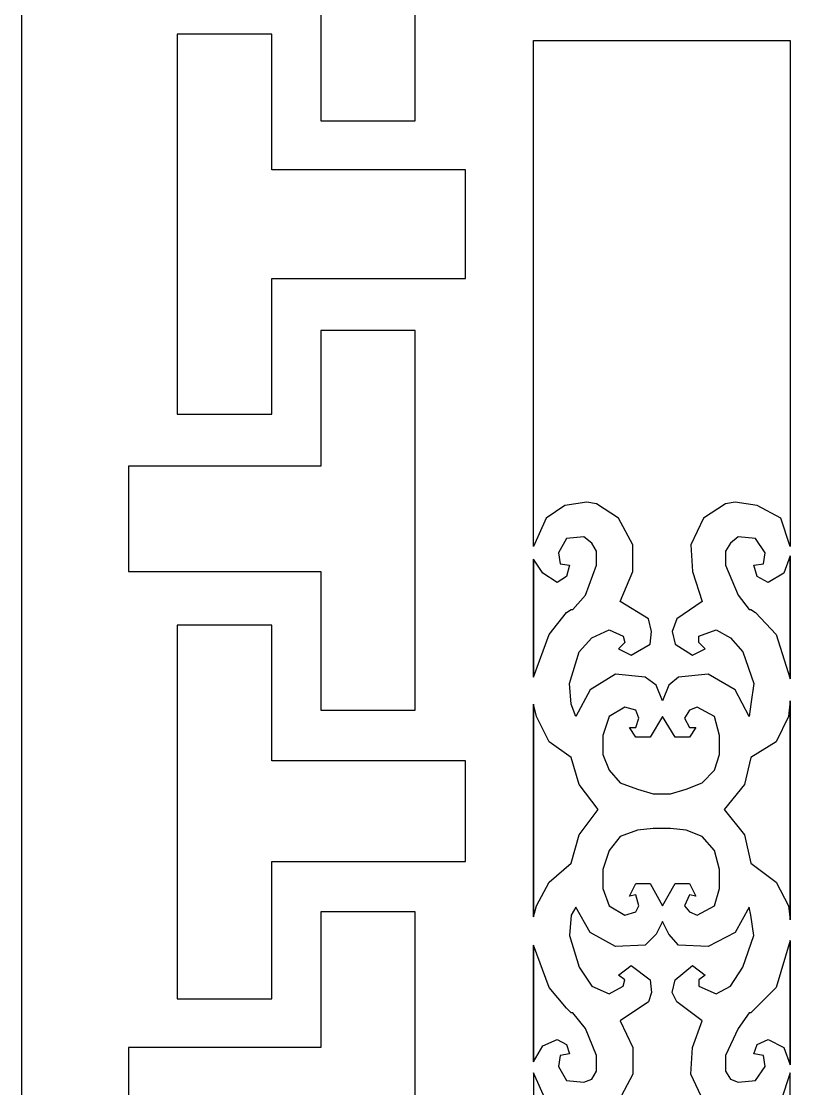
# Model space of a CAD drawing. Header units: centimetres. Extents: x -9.15 to -1.5, y -9 to -1.35.
# Drawn here: x -9.147 to -7.498, y -5.76 to -3.516 of the extents above; entities that cross this region are included whole.
import ezdxf

# ---------------------------------------------------------------- set-up
doc = ezdxf.new("R2010")
doc.units = ezdxf.units.CM
doc.header["$MEASUREMENT"] = 0
doc.layers.add('layer 1', color=7, linetype='Continuous')

msp = doc.modelspace()

# ---------------------------------------------------------------- linework, layer by layer
at = {"layer": 'layer 1', "color": 250}
for points, knots in [([(-1.49953, -1.34592), (-1.49953, -1.34592), (-1.49953, -9.00021), (-1.49953, -9.00021), (-1.49953, -9.00021), (-1.49953, -9.00021), (-9.1472, -9.00021), (-9.1472, -9.00021), (-9.1472, -9.00021), (-9.1472, -9.00021), (-9.1472, -1.34592), (-9.1472, -1.34592), (-9.1472, -1.34592), (-9.1472, -1.34592), (-1.49953, -1.34592), (-1.49953, -1.34592)], [0, 0, 0, 0, 0.2, 0.2, 0.2, 0.2, 0.4, 0.4, 0.4, 0.4, 0.6, 0.6, 0.6, 0.6, 1, 1, 1, 1]), ([(-8.92188, -3.21144), (-8.92188, -3.21144), (-8.51761, -3.21144), (-8.51761, -3.21144), (-8.51761, -3.21144), (-8.51761, -3.21144), (-8.51761, -2.92316), (-8.51761, -2.92316), (-8.51761, -2.92316), (-8.51761, -2.92316), (-8.31879, -2.92316), (-8.31879, -2.92316), (-8.31879, -2.92316), (-8.31879, -2.92316), (-8.31879, -3.72504), (-8.31879, -3.72504), (-8.31879, -3.72504), (-8.31879, -3.72504), (-8.51761, -3.72504), (-8.51761, -3.72504), (-8.51761, -3.72504), (-8.51761, -3.72504), (-8.51761, -3.43676), (-8.51761, -3.43676), (-8.51761, -3.43676), (-8.51761, -3.43676), (-8.92188, -3.43676), (-8.92188, -3.43676), (-8.92188, -3.43676), (-8.92188, -3.43676), (-8.92188, -3.21144), (-8.92188, -3.21144)], [0, 0, 0, 0, 0.1111111, 0.1111111, 0.1111111, 0.1111111, 0.2222222, 0.2222222, 0.2222222, 0.2222222, 0.3333333, 0.3333333, 0.3333333, 0.3333333, 0.4444444, 0.4444444, 0.4444444, 0.4444444, 0.5555556, 0.5555556, 0.5555556, 0.5555556, 0.6666667, 0.6666667, 0.6666667, 0.6666667, 0.7777778, 0.7777778, 0.7777778, 0.7777778, 1, 1, 1, 1]), ([(-8.2128, -4.05637), (-8.2128, -4.05637), (-8.62035, -4.05637), (-8.62035, -4.05637), (-8.62035, -4.05637), (-8.62035, -4.05637), (-8.62035, -4.34137), (-8.62035, -4.34137), (-8.62035, -4.34137), (-8.62035, -4.34137), (-8.81917, -4.34137), (-8.81917, -4.34137), (-8.81917, -4.34137), (-8.81917, -4.34137), (-8.81917, -3.54281), (-8.81917, -3.54281), (-8.81917, -3.54281), (-8.81917, -3.54281), (-8.62035, -3.54281), (-8.62035, -3.54281), (-8.62035, -3.54281), (-8.62035, -3.54281), (-8.62035, -3.82777), (-8.62035, -3.82777), (-8.62035, -3.82777), (-8.62035, -3.82777), (-8.2128, -3.82777), (-8.2128, -3.82777), (-8.2128, -3.82777), (-8.2128, -3.82777), (-8.2128, -4.05637), (-8.2128, -4.05637)], [0, 0, 0, 0, 0.1111111, 0.1111111, 0.1111111, 0.1111111, 0.2222222, 0.2222222, 0.2222222, 0.2222222, 0.3333333, 0.3333333, 0.3333333, 0.3333333, 0.4444444, 0.4444444, 0.4444444, 0.4444444, 0.5555556, 0.5555556, 0.5555556, 0.5555556, 0.6666667, 0.6666667, 0.6666667, 0.6666667, 0.7777778, 0.7777778, 0.7777778, 0.7777778, 1, 1, 1, 1]), ([(-7.53016, -4.61974), (-7.53016, -4.61974), (-7.53016, -3.55606), (-7.53016, -3.55606), (-7.53016, -3.55606), (-7.53016, -3.55606), (-8.07028, -3.55606), (-8.07028, -3.55606), (-8.07028, -3.55606), (-8.07028, -3.55606), (-8.07028, -4.61974), (-8.07028, -4.61974), (-8.07028, -4.61974), (-8.07028, -4.61974), (-8.04379, -4.56005), (-8.04379, -4.56005), (-8.04379, -4.56005), (-8.04379, -4.56005), (-8.00402, -4.53357), (-8.00402, -4.53357), (-8.00402, -4.53357), (-8.00402, -4.53357), (-7.95764, -4.52692), (-7.95764, -4.52692), (-7.95764, -4.52692), (-7.95764, -4.52692), (-7.93778, -4.53022), (-7.93778, -4.53022), (-7.93778, -4.53022), (-7.93778, -4.53022), (-7.89134, -4.56005), (-7.89134, -4.56005), (-7.89134, -4.56005), (-7.89134, -4.56005), (-7.86154, -4.61639), (-7.86154, -4.61639), (-7.86154, -4.61639), (-7.86154, -4.61639), (-7.86154, -4.67273), (-7.86154, -4.67273), (-7.86154, -4.67273), (-7.86154, -4.67273), (-7.88805, -4.73569), (-7.88805, -4.73569), (-7.88805, -4.73569), (-7.88805, -4.73569), (-7.82841, -4.77212), (-7.82841, -4.77212), (-7.82841, -4.77212), (-7.82841, -4.77212), (-7.82178, -4.79865), (-7.82178, -4.79865), (-7.82178, -4.79865), (-7.82178, -4.79865), (-7.82509, -4.82514), (-7.82509, -4.82514), (-7.82509, -4.82514), (-7.82509, -4.82514), (-7.86483, -4.84833), (-7.86483, -4.84833), (-7.86483, -4.84833), (-7.86483, -4.84833), (-7.89134, -4.83508), (-7.89134, -4.83508), (-7.89134, -4.83508), (-7.89134, -4.83508), (-7.8781, -4.82185), (-7.8781, -4.82185), (-7.8781, -4.82185), (-7.8781, -4.82185), (-7.88142, -4.80859), (-7.88142, -4.80859), (-7.88142, -4.80859), (-7.88142, -4.80859), (-7.91124, -4.79533), (-7.91124, -4.79533), (-7.91124, -4.79533), (-7.91124, -4.79533), (-7.94771, -4.81189), (-7.94771, -4.81189), (-7.94771, -4.81189), (-7.94771, -4.81189), (-7.9742, -4.8417), (-7.9742, -4.8417), (-7.9742, -4.8417), (-7.9742, -4.8417), (-7.99409, -4.90796), (-7.99409, -4.90796), (-7.99409, -4.90796), (-7.99409, -4.90796), (-7.99076, -4.95108), (-7.99076, -4.95108), (-7.99076, -4.95108), (-7.99076, -4.95108), (-7.98084, -4.97755), (-7.98084, -4.97755), (-7.98084, -4.97755), (-7.98084, -4.97755), (-7.951, -4.92123), (-7.951, -4.92123), (-7.951, -4.92123), (-7.951, -4.92123), (-7.89797, -4.88811), (-7.89797, -4.88811), (-7.89797, -4.88811), (-7.89797, -4.88811), (-7.83504, -4.89473), (-7.83504, -4.89473), (-7.83504, -4.89473), (-7.83504, -4.89473), (-7.81182, -4.9113), (-7.81182, -4.9113), (-7.81182, -4.9113), (-7.81182, -4.9113), (-7.79857, -4.94443), (-7.79857, -4.94443), (-7.79857, -4.94443), (-7.79857, -4.94443), (-7.78534, -4.9113), (-7.78534, -4.9113), (-7.78534, -4.9113), (-7.78534, -4.9113), (-7.76546, -4.89473), (-7.76546, -4.89473), (-7.76546, -4.89473), (-7.76546, -4.89473), (-7.70249, -4.88811), (-7.70249, -4.88811), (-7.70249, -4.88811), (-7.70249, -4.88811), (-7.64617, -4.92123), (-7.64617, -4.92123), (-7.64617, -4.92123), (-7.64617, -4.92123), (-7.61632, -4.97755), (-7.61632, -4.97755), (-7.61632, -4.97755), (-7.61632, -4.97755), (-7.61303, -4.95108), (-7.61303, -4.95108), (-7.61303, -4.95108), (-7.61303, -4.95108), (-7.60639, -4.90796), (-7.60639, -4.90796), (-7.60639, -4.90796), (-7.60639, -4.90796), (-7.62959, -4.8417), (-7.62959, -4.8417), (-7.62959, -4.8417), (-7.62959, -4.8417), (-7.65611, -4.81189), (-7.65611, -4.81189), (-7.65611, -4.81189), (-7.65611, -4.81189), (-7.68594, -4.79533), (-7.68594, -4.79533), (-7.68594, -4.79533), (-7.68594, -4.79533), (-7.72235, -4.80859), (-7.72235, -4.80859), (-7.72235, -4.80859), (-7.72235, -4.80859), (-7.72235, -4.82185), (-7.72235, -4.82185), (-7.72235, -4.82185), (-7.72235, -4.82185), (-7.70911, -4.83508), (-7.70911, -4.83508), (-7.70911, -4.83508), (-7.70911, -4.83508), (-7.73565, -4.84833), (-7.73565, -4.84833), (-7.73565, -4.84833), (-7.73565, -4.84833), (-7.7721, -4.82514), (-7.7721, -4.82514), (-7.7721, -4.82514), (-7.7721, -4.82514), (-7.77869, -4.79865), (-7.77869, -4.79865), (-7.77869, -4.79865), (-7.77869, -4.79865), (-7.76877, -4.77212), (-7.76877, -4.77212), (-7.76877, -4.77212), (-7.76877, -4.77212), (-7.71573, -4.73569), (-7.71573, -4.73569), (-7.71573, -4.73569), (-7.71573, -4.73569), (-7.73565, -4.67273), (-7.73565, -4.67273), (-7.73565, -4.67273), (-7.73565, -4.67273), (-7.73894, -4.61639), (-7.73894, -4.61639), (-7.73894, -4.61639), (-7.73894, -4.61639), (-7.71244, -4.56005), (-7.71244, -4.56005), (-7.71244, -4.56005), (-7.71244, -4.56005), (-7.66603, -4.53022), (-7.66603, -4.53022), (-7.66603, -4.53022), (-7.66603, -4.53022), (-7.64617, -4.52692), (-7.64617, -4.52692), (-7.64617, -4.52692), (-7.64617, -4.52692), (-7.59977, -4.53357), (-7.59977, -4.53357), (-7.59977, -4.53357), (-7.59977, -4.53357), (-7.55007, -4.56005), (-7.55007, -4.56005), (-7.55007, -4.56005), (-7.55007, -4.56005), (-7.53016, -4.61974), (-7.53016, -4.61974)], [0, 0, 0, 0, 0.0178571, 0.0178571, 0.0178571, 0.0178571, 0.0357143, 0.0357143, 0.0357143, 0.0357143, 0.0535714, 0.0535714, 0.0535714, 0.0535714, 0.0714286, 0.0714286, 0.0714286, 0.0714286, 0.0892857, 0.0892857, 0.0892857, 0.0892857, 0.1071429, 0.1071429, 0.1071429, 0.1071429, 0.125, 0.125, 0.125, 0.125, 0.1428571, 0.1428571, 0.1428571, 0.1428571, 0.1607143, 0.1607143, 0.1607143, 0.1607143, 0.1785714, 0.1785714, 0.1785714, 0.1785714, 0.1964286, 0.1964286, 0.1964286, 0.1964286, 0.2142857, 0.2142857, 0.2142857, 0.2142857, 0.2321429, 0.2321429, 0.2321429, 0.2321429, 0.25, 0.25, 0.25, 0.25, 0.2678571, 0.2678571, 0.2678571, 0.2678571, 0.2857143, 0.2857143, 0.2857143, 0.2857143, 0.3035714, 0.3035714, 0.3035714, 0.3035714, 0.3214286, 0.3214286, 0.3214286, 0.3214286, 0.3392857, 0.3392857, 0.3392857, 0.3392857, 0.3571429, 0.3571429, 0.3571429, 0.3571429, 0.375, 0.375, 0.375, 0.375, 0.3928571, 0.3928571, 0.3928571, 0.3928571, 0.4107143, 0.4107143, 0.4107143, 0.4107143, 0.4285714, 0.4285714, 0.4285714, 0.4285714, 0.4464286, 0.4464286, 0.4464286, 0.4464286, 0.4642857, 0.4642857, 0.4642857, 0.4642857, 0.4821429, 0.4821429, 0.4821429, 0.4821429, 0.5, 0.5, 0.5, 0.5, 0.5178571, 0.5178571, 0.5178571, 0.5178571, 0.5357143, 0.5357143, 0.5357143, 0.5357143, 0.5535714, 0.5535714, 0.5535714, 0.5535714, 0.5714286, 0.5714286, 0.5714286, 0.5714286, 0.5892857, 0.5892857, 0.5892857, 0.5892857, 0.6071429, 0.6071429, 0.6071429, 0.6071429, 0.625, 0.625, 0.625, 0.625, 0.6428571, 0.6428571, 0.6428571, 0.6428571, 0.6607143, 0.6607143, 0.6607143, 0.6607143, 0.6785714, 0.6785714, 0.6785714, 0.6785714, 0.6964286, 0.6964286, 0.6964286, 0.6964286, 0.7142857, 0.7142857, 0.7142857, 0.7142857, 0.7321429, 0.7321429, 0.7321429, 0.7321429, 0.75, 0.75, 0.75, 0.75, 0.7678571, 0.7678571, 0.7678571, 0.7678571, 0.7857143, 0.7857143, 0.7857143, 0.7857143, 0.8035714, 0.8035714, 0.8035714, 0.8035714, 0.8214286, 0.8214286, 0.8214286, 0.8214286, 0.8392857, 0.8392857, 0.8392857, 0.8392857, 0.8571429, 0.8571429, 0.8571429, 0.8571429, 0.875, 0.875, 0.875, 0.875, 0.8928571, 0.8928571, 0.8928571, 0.8928571, 0.9107143, 0.9107143, 0.9107143, 0.9107143, 0.9285714, 0.9285714, 0.9285714, 0.9285714, 0.9464286, 0.9464286, 0.9464286, 0.9464286, 0.9642857, 0.9642857, 0.9642857, 0.9642857, 1, 1, 1, 1]), ([(-8.92188, -4.4507), (-8.92188, -4.4507), (-8.51761, -4.4507), (-8.51761, -4.4507), (-8.51761, -4.4507), (-8.51761, -4.4507), (-8.51761, -4.16577), (-8.51761, -4.16577), (-8.51761, -4.16577), (-8.51761, -4.16577), (-8.31879, -4.16577), (-8.31879, -4.16577), (-8.31879, -4.16577), (-8.31879, -4.16577), (-8.31879, -4.96432), (-8.31879, -4.96432), (-8.31879, -4.96432), (-8.31879, -4.96432), (-8.51761, -4.96432), (-8.51761, -4.96432), (-8.51761, -4.96432), (-8.51761, -4.96432), (-8.51761, -4.67273), (-8.51761, -4.67273), (-8.51761, -4.67273), (-8.51761, -4.67273), (-8.92188, -4.67273), (-8.92188, -4.67273), (-8.92188, -4.67273), (-8.92188, -4.67273), (-8.92188, -4.4507), (-8.92188, -4.4507)], [0, 0, 0, 0, 0.1111111, 0.1111111, 0.1111111, 0.1111111, 0.2222222, 0.2222222, 0.2222222, 0.2222222, 0.3333333, 0.3333333, 0.3333333, 0.3333333, 0.4444444, 0.4444444, 0.4444444, 0.4444444, 0.5555556, 0.5555556, 0.5555556, 0.5555556, 0.6666667, 0.6666667, 0.6666667, 0.6666667, 0.7777778, 0.7777778, 0.7777778, 0.7777778, 1, 1, 1, 1]), ([(-8.07028, -4.64621), (-8.07028, -4.64621), (-8.05043, -4.67603), (-8.05043, -4.67603), (-8.05043, -4.67603), (-8.05043, -4.67603), (-8.02059, -4.6959), (-8.02059, -4.6959), (-8.02059, -4.6959), (-8.02059, -4.6959), (-8.00073, -4.68266), (-8.00073, -4.68266), (-8.00073, -4.68266), (-8.00073, -4.68266), (-7.99409, -4.65946), (-7.99409, -4.65946), (-7.99409, -4.65946), (-7.99409, -4.65946), (-8.01396, -4.65616), (-8.01396, -4.65616), (-8.01396, -4.65616), (-8.01396, -4.65616), (-8.0173, -4.63298), (-8.0173, -4.63298), (-8.0173, -4.63298), (-8.0173, -4.63298), (-8.00073, -4.60315), (-8.00073, -4.60315), (-8.00073, -4.60315), (-8.00073, -4.60315), (-7.96428, -4.59982), (-7.96428, -4.59982), (-7.96428, -4.59982), (-7.96428, -4.59982), (-7.94771, -4.6131), (-7.94771, -4.6131), (-7.94771, -4.6131), (-7.94771, -4.6131), (-7.93778, -4.62963), (-7.93778, -4.62963), (-7.93778, -4.62963), (-7.93778, -4.62963), (-7.93778, -4.65946), (-7.93778, -4.65946), (-7.93778, -4.65946), (-7.93778, -4.65946), (-7.96092, -4.72242), (-7.96092, -4.72242), (-7.96092, -4.72242), (-7.96092, -4.72242), (-7.98744, -4.75225), (-7.98744, -4.75225), (-7.98744, -4.75225), (-7.98744, -4.75225), (-7.99076, -4.75225), (-7.99076, -4.75225), (-7.99076, -4.75225), (-7.99076, -4.75225), (-8.00073, -4.75884), (-8.00073, -4.75884), (-8.00073, -4.75884), (-8.00073, -4.75884), (-8.03718, -4.80525), (-8.03718, -4.80525), (-8.03718, -4.80525), (-8.03718, -4.80525), (-8.07028, -4.89473), (-8.07028, -4.89473), (-8.07028, -4.89473), (-8.07028, -4.89473), (-8.07028, -4.64621), (-8.07028, -4.64621)], [0, 0, 0, 0, 0.0526316, 0.0526316, 0.0526316, 0.0526316, 0.1052632, 0.1052632, 0.1052632, 0.1052632, 0.1578947, 0.1578947, 0.1578947, 0.1578947, 0.2105263, 0.2105263, 0.2105263, 0.2105263, 0.2631579, 0.2631579, 0.2631579, 0.2631579, 0.3157895, 0.3157895, 0.3157895, 0.3157895, 0.3684211, 0.3684211, 0.3684211, 0.3684211, 0.4210526, 0.4210526, 0.4210526, 0.4210526, 0.4736842, 0.4736842, 0.4736842, 0.4736842, 0.5263158, 0.5263158, 0.5263158, 0.5263158, 0.5789474, 0.5789474, 0.5789474, 0.5789474, 0.6315789, 0.6315789, 0.6315789, 0.6315789, 0.6842105, 0.6842105, 0.6842105, 0.6842105, 0.7368421, 0.7368421, 0.7368421, 0.7368421, 0.7894737, 0.7894737, 0.7894737, 0.7894737, 0.8421053, 0.8421053, 0.8421053, 0.8421053, 0.8947368, 0.8947368, 0.8947368, 0.8947368, 1, 1, 1, 1]), ([(-7.53016, -4.89802), (-7.53016, -4.89802), (-7.56002, -4.80525), (-7.56002, -4.80525), (-7.56002, -4.80525), (-7.56002, -4.80525), (-7.60309, -4.75884), (-7.60309, -4.75884), (-7.60309, -4.75884), (-7.60309, -4.75884), (-7.61303, -4.75225), (-7.61303, -4.75225), (-7.61303, -4.75225), (-7.61303, -4.75225), (-7.61632, -4.75225), (-7.61632, -4.75225), (-7.61632, -4.75225), (-7.61632, -4.75225), (-7.63953, -4.72242), (-7.63953, -4.72242), (-7.63953, -4.72242), (-7.63953, -4.72242), (-7.66603, -4.65946), (-7.66603, -4.65946), (-7.66603, -4.65946), (-7.66603, -4.65946), (-7.66603, -4.62963), (-7.66603, -4.62963), (-7.66603, -4.62963), (-7.66603, -4.62963), (-7.65611, -4.6131), (-7.65611, -4.6131), (-7.65611, -4.6131), (-7.65611, -4.6131), (-7.63953, -4.59982), (-7.63953, -4.59982), (-7.63953, -4.59982), (-7.63953, -4.59982), (-7.60309, -4.60315), (-7.60309, -4.60315), (-7.60309, -4.60315), (-7.60309, -4.60315), (-7.5832, -4.63298), (-7.5832, -4.63298), (-7.5832, -4.63298), (-7.5832, -4.63298), (-7.58654, -4.65616), (-7.58654, -4.65616), (-7.58654, -4.65616), (-7.58654, -4.65616), (-7.60639, -4.65946), (-7.60639, -4.65946), (-7.60639, -4.65946), (-7.60639, -4.65946), (-7.59977, -4.68266), (-7.59977, -4.68266), (-7.59977, -4.68266), (-7.59977, -4.68266), (-7.57658, -4.6959), (-7.57658, -4.6959), (-7.57658, -4.6959), (-7.57658, -4.6959), (-7.54343, -4.67603), (-7.54343, -4.67603), (-7.54343, -4.67603), (-7.54343, -4.67603), (-7.53016, -4.63959), (-7.53016, -4.63959), (-7.53016, -4.63959), (-7.53016, -4.63959), (-7.53016, -4.89802), (-7.53016, -4.89802)], [0, 0, 0, 0, 0.0526316, 0.0526316, 0.0526316, 0.0526316, 0.1052632, 0.1052632, 0.1052632, 0.1052632, 0.1578947, 0.1578947, 0.1578947, 0.1578947, 0.2105263, 0.2105263, 0.2105263, 0.2105263, 0.2631579, 0.2631579, 0.2631579, 0.2631579, 0.3157895, 0.3157895, 0.3157895, 0.3157895, 0.3684211, 0.3684211, 0.3684211, 0.3684211, 0.4210526, 0.4210526, 0.4210526, 0.4210526, 0.4736842, 0.4736842, 0.4736842, 0.4736842, 0.5263158, 0.5263158, 0.5263158, 0.5263158, 0.5789474, 0.5789474, 0.5789474, 0.5789474, 0.6315789, 0.6315789, 0.6315789, 0.6315789, 0.6842105, 0.6842105, 0.6842105, 0.6842105, 0.7368421, 0.7368421, 0.7368421, 0.7368421, 0.7894737, 0.7894737, 0.7894737, 0.7894737, 0.8421053, 0.8421053, 0.8421053, 0.8421053, 0.8947368, 0.8947368, 0.8947368, 0.8947368, 1, 1, 1, 1]), ([(-7.53016, -4.63959), (-7.53016, -4.63959), (-7.53016, -4.89802), (-7.53016, -4.89802), (-7.53016, -4.89802), (-7.53016, -4.89802), (-7.53016, -4.63959), (-7.53016, -4.63959)], [0, 0, 0, 0, 0.3333333, 0.3333333, 0.3333333, 0.3333333, 1, 1, 1, 1]), ([(-8.07028, -4.89473), (-8.07028, -4.89473), (-8.07028, -4.64621), (-8.07028, -4.64621), (-8.07028, -4.64621), (-8.07028, -4.64621), (-8.07028, -4.89473), (-8.07028, -4.89473)], [0, 0, 0, 0, 0.3333333, 0.3333333, 0.3333333, 0.3333333, 1, 1, 1, 1]), ([(-8.2128, -5.2824), (-8.2128, -5.2824), (-8.62035, -5.2824), (-8.62035, -5.2824), (-8.62035, -5.2824), (-8.62035, -5.2824), (-8.62035, -5.5707), (-8.62035, -5.5707), (-8.62035, -5.5707), (-8.62035, -5.5707), (-8.81917, -5.5707), (-8.81917, -5.5707), (-8.81917, -5.5707), (-8.81917, -5.5707), (-8.81917, -4.78537), (-8.81917, -4.78537), (-8.81917, -4.78537), (-8.81917, -4.78537), (-8.62035, -4.78537), (-8.62035, -4.78537), (-8.62035, -4.78537), (-8.62035, -4.78537), (-8.62035, -5.07035), (-8.62035, -5.07035), (-8.62035, -5.07035), (-8.62035, -5.07035), (-8.2128, -5.07035), (-8.2128, -5.07035), (-8.2128, -5.07035), (-8.2128, -5.07035), (-8.2128, -5.2824), (-8.2128, -5.2824)], [0, 0, 0, 0, 0.1111111, 0.1111111, 0.1111111, 0.1111111, 0.2222222, 0.2222222, 0.2222222, 0.2222222, 0.3333333, 0.3333333, 0.3333333, 0.3333333, 0.4444444, 0.4444444, 0.4444444, 0.4444444, 0.5555556, 0.5555556, 0.5555556, 0.5555556, 0.6666667, 0.6666667, 0.6666667, 0.6666667, 0.7777778, 0.7777778, 0.7777778, 0.7777778, 1, 1, 1, 1]), ([(-8.07028, -4.95108), (-8.07028, -4.95108), (-8.06366, -4.97755), (-8.06366, -4.97755), (-8.06366, -4.97755), (-8.06366, -4.97755), (-8.03718, -5.03058), (-8.03718, -5.03058), (-8.03718, -5.03058), (-8.03718, -5.03058), (-7.99076, -5.06373), (-7.99076, -5.06373), (-7.99076, -5.06373), (-7.99076, -5.06373), (-7.9742, -5.12006), (-7.9742, -5.12006), (-7.9742, -5.12006), (-7.9742, -5.12006), (-7.93444, -5.17306), (-7.93444, -5.17306), (-7.93444, -5.17306), (-7.93444, -5.17306), (-7.9742, -5.22607), (-7.9742, -5.22607), (-7.9742, -5.22607), (-7.9742, -5.22607), (-7.99076, -5.28573), (-7.99076, -5.28573), (-7.99076, -5.28573), (-7.99076, -5.28573), (-8.03718, -5.32549), (-8.03718, -5.32549), (-8.03718, -5.32549), (-8.03718, -5.32549), (-8.06366, -5.37521), (-8.06366, -5.37521), (-8.06366, -5.37521), (-8.06366, -5.37521), (-8.07028, -5.39837), (-8.07028, -5.39837), (-8.07028, -5.39837), (-8.07028, -5.39837), (-8.07028, -4.95108), (-8.07028, -4.95108)], [0, 0, 0, 0, 0.0833333, 0.0833333, 0.0833333, 0.0833333, 0.1666667, 0.1666667, 0.1666667, 0.1666667, 0.25, 0.25, 0.25, 0.25, 0.3333333, 0.3333333, 0.3333333, 0.3333333, 0.4166667, 0.4166667, 0.4166667, 0.4166667, 0.5, 0.5, 0.5, 0.5, 0.5833333, 0.5833333, 0.5833333, 0.5833333, 0.6666667, 0.6666667, 0.6666667, 0.6666667, 0.75, 0.75, 0.75, 0.75, 0.8333333, 0.8333333, 0.8333333, 0.8333333, 1, 1, 1, 1]), ([(-8.07028, -5.39837), (-8.07028, -5.39837), (-8.07028, -4.95108), (-8.07028, -4.95108), (-8.07028, -4.95108), (-8.07028, -4.95108), (-8.07028, -5.39837), (-8.07028, -5.39837)], [0, 0, 0, 0, 0.3333333, 0.3333333, 0.3333333, 0.3333333, 1, 1, 1, 1]), ([(-7.81182, -5.13992), (-7.81182, -5.13992), (-7.81843, -5.13992), (-7.81843, -5.13992), (-7.81843, -5.13992), (-7.81843, -5.13992), (-7.85162, -5.12999), (-7.85162, -5.12999), (-7.85162, -5.12999), (-7.85162, -5.12999), (-7.88805, -5.11671), (-7.88805, -5.11671), (-7.88805, -5.11671), (-7.88805, -5.11671), (-7.91124, -5.09023), (-7.91124, -5.09023), (-7.91124, -5.09023), (-7.91124, -5.09023), (-7.92451, -5.05708), (-7.92451, -5.05708), (-7.92451, -5.05708), (-7.92451, -5.05708), (-7.92451, -5.0173), (-7.92451, -5.0173), (-7.92451, -5.0173), (-7.92451, -5.0173), (-7.91124, -4.97755), (-7.91124, -4.97755), (-7.91124, -4.97755), (-7.91124, -4.97755), (-7.8781, -4.95766), (-7.8781, -4.95766), (-7.8781, -4.95766), (-7.8781, -4.95766), (-7.8549, -4.96432), (-7.8549, -4.96432), (-7.8549, -4.96432), (-7.8549, -4.96432), (-7.8483, -4.98085), (-7.8483, -4.98085), (-7.8483, -4.98085), (-7.8483, -4.98085), (-7.8549, -5.00075), (-7.8549, -5.00075), (-7.8549, -5.00075), (-7.8549, -5.00075), (-7.86817, -5.00075), (-7.86817, -5.00075), (-7.86817, -5.00075), (-7.86817, -5.00075), (-7.8549, -5.02066), (-7.8549, -5.02066), (-7.8549, -5.02066), (-7.8549, -5.02066), (-7.82509, -5.02066), (-7.82509, -5.02066), (-7.82509, -5.02066), (-7.82509, -5.02066), (-7.79857, -4.97755), (-7.79857, -4.97755), (-7.79857, -4.97755), (-7.79857, -4.97755), (-7.7721, -5.02066), (-7.7721, -5.02066), (-7.7721, -5.02066), (-7.7721, -5.02066), (-7.74226, -5.02066), (-7.74226, -5.02066), (-7.74226, -5.02066), (-7.74226, -5.02066), (-7.72899, -5.00075), (-7.72899, -5.00075), (-7.72899, -5.00075), (-7.72899, -5.00075), (-7.74226, -5.00075), (-7.74226, -5.00075), (-7.74226, -5.00075), (-7.74226, -5.00075), (-7.75222, -4.98085), (-7.75222, -4.98085), (-7.75222, -4.98085), (-7.75222, -4.98085), (-7.74226, -4.96432), (-7.74226, -4.96432), (-7.74226, -4.96432), (-7.74226, -4.96432), (-7.7257, -4.95766), (-7.7257, -4.95766), (-7.7257, -4.95766), (-7.7257, -4.95766), (-7.68923, -4.97755), (-7.68923, -4.97755), (-7.68923, -4.97755), (-7.68923, -4.97755), (-7.67928, -5.0173), (-7.67928, -5.0173), (-7.67928, -5.0173), (-7.67928, -5.0173), (-7.67928, -5.05708), (-7.67928, -5.05708), (-7.67928, -5.05708), (-7.67928, -5.05708), (-7.68923, -5.09023), (-7.68923, -5.09023), (-7.68923, -5.09023), (-7.68923, -5.09023), (-7.71573, -5.11671), (-7.71573, -5.11671), (-7.71573, -5.11671), (-7.71573, -5.11671), (-7.74889, -5.12999), (-7.74889, -5.12999), (-7.74889, -5.12999), (-7.74889, -5.12999), (-7.78202, -5.13992), (-7.78202, -5.13992), (-7.78202, -5.13992), (-7.78202, -5.13992), (-7.78534, -5.13992), (-7.78534, -5.13992), (-7.78534, -5.13992), (-7.78534, -5.13992), (-7.79857, -5.13992), (-7.79857, -5.13992), (-7.79857, -5.13992), (-7.79857, -5.13992), (-7.81182, -5.13992), (-7.81182, -5.13992)], [0, 0, 0, 0, 0.030303, 0.030303, 0.030303, 0.030303, 0.0606061, 0.0606061, 0.0606061, 0.0606061, 0.0909091, 0.0909091, 0.0909091, 0.0909091, 0.1212121, 0.1212121, 0.1212121, 0.1212121, 0.1515152, 0.1515152, 0.1515152, 0.1515152, 0.1818182, 0.1818182, 0.1818182, 0.1818182, 0.2121212, 0.2121212, 0.2121212, 0.2121212, 0.2424242, 0.2424242, 0.2424242, 0.2424242, 0.2727273, 0.2727273, 0.2727273, 0.2727273, 0.3030303, 0.3030303, 0.3030303, 0.3030303, 0.3333333, 0.3333333, 0.3333333, 0.3333333, 0.3636364, 0.3636364, 0.3636364, 0.3636364, 0.3939394, 0.3939394, 0.3939394, 0.3939394, 0.4242424, 0.4242424, 0.4242424, 0.4242424, 0.4545455, 0.4545455, 0.4545455, 0.4545455, 0.4848485, 0.4848485, 0.4848485, 0.4848485, 0.5151515, 0.5151515, 0.5151515, 0.5151515, 0.5454545, 0.5454545, 0.5454545, 0.5454545, 0.5757576, 0.5757576, 0.5757576, 0.5757576, 0.6060606, 0.6060606, 0.6060606, 0.6060606, 0.6363636, 0.6363636, 0.6363636, 0.6363636, 0.6666667, 0.6666667, 0.6666667, 0.6666667, 0.6969697, 0.6969697, 0.6969697, 0.6969697, 0.7272727, 0.7272727, 0.7272727, 0.7272727, 0.7575758, 0.7575758, 0.7575758, 0.7575758, 0.7878788, 0.7878788, 0.7878788, 0.7878788, 0.8181818, 0.8181818, 0.8181818, 0.8181818, 0.8484848, 0.8484848, 0.8484848, 0.8484848, 0.8787879, 0.8787879, 0.8787879, 0.8787879, 0.9090909, 0.9090909, 0.9090909, 0.9090909, 0.9393939, 0.9393939, 0.9393939, 0.9393939, 1, 1, 1, 1]), ([(-7.53016, -5.40499), (-7.53016, -5.40499), (-7.53351, -5.37521), (-7.53351, -5.37521), (-7.53351, -5.37521), (-7.53351, -5.37521), (-7.56002, -5.32549), (-7.56002, -5.32549), (-7.56002, -5.32549), (-7.56002, -5.32549), (-7.61303, -5.28573), (-7.61303, -5.28573), (-7.61303, -5.28573), (-7.61303, -5.28573), (-7.62628, -5.22607), (-7.62628, -5.22607), (-7.62628, -5.22607), (-7.62628, -5.22607), (-7.66938, -5.17306), (-7.66938, -5.17306), (-7.66938, -5.17306), (-7.66938, -5.17306), (-7.62628, -5.12006), (-7.62628, -5.12006), (-7.62628, -5.12006), (-7.62628, -5.12006), (-7.61303, -5.06373), (-7.61303, -5.06373), (-7.61303, -5.06373), (-7.61303, -5.06373), (-7.56002, -5.03058), (-7.56002, -5.03058), (-7.56002, -5.03058), (-7.56002, -5.03058), (-7.53351, -4.97755), (-7.53351, -4.97755), (-7.53351, -4.97755), (-7.53351, -4.97755), (-7.53016, -4.94443), (-7.53016, -4.94443), (-7.53016, -4.94443), (-7.53016, -4.94443), (-7.53016, -5.40499), (-7.53016, -5.40499)], [0, 0, 0, 0, 0.0833333, 0.0833333, 0.0833333, 0.0833333, 0.1666667, 0.1666667, 0.1666667, 0.1666667, 0.25, 0.25, 0.25, 0.25, 0.3333333, 0.3333333, 0.3333333, 0.3333333, 0.4166667, 0.4166667, 0.4166667, 0.4166667, 0.5, 0.5, 0.5, 0.5, 0.5833333, 0.5833333, 0.5833333, 0.5833333, 0.6666667, 0.6666667, 0.6666667, 0.6666667, 0.75, 0.75, 0.75, 0.75, 0.8333333, 0.8333333, 0.8333333, 0.8333333, 1, 1, 1, 1]), ([(-7.53016, -4.94443), (-7.53016, -4.94443), (-7.53016, -5.40499), (-7.53016, -5.40499), (-7.53016, -5.40499), (-7.53016, -5.40499), (-7.53016, -4.94443), (-7.53016, -4.94443)], [0, 0, 0, 0, 0.3333333, 0.3333333, 0.3333333, 0.3333333, 1, 1, 1, 1]), ([(-7.79857, -5.21284), (-7.79857, -5.21284), (-7.78534, -5.21284), (-7.78534, -5.21284), (-7.78534, -5.21284), (-7.78534, -5.21284), (-7.78202, -5.21284), (-7.78202, -5.21284), (-7.78202, -5.21284), (-7.78202, -5.21284), (-7.74889, -5.21614), (-7.74889, -5.21614), (-7.74889, -5.21614), (-7.74889, -5.21614), (-7.71573, -5.22938), (-7.71573, -5.22938), (-7.71573, -5.22938), (-7.71573, -5.22938), (-7.68923, -5.25919), (-7.68923, -5.25919), (-7.68923, -5.25919), (-7.68923, -5.25919), (-7.67928, -5.29899), (-7.67928, -5.29899), (-7.67928, -5.29899), (-7.67928, -5.29899), (-7.67928, -5.33875), (-7.67928, -5.33875), (-7.67928, -5.33875), (-7.67928, -5.33875), (-7.68923, -5.37521), (-7.68923, -5.37521), (-7.68923, -5.37521), (-7.68923, -5.37521), (-7.7257, -5.39508), (-7.7257, -5.39508), (-7.7257, -5.39508), (-7.7257, -5.39508), (-7.74226, -5.38843), (-7.74226, -5.38843), (-7.74226, -5.38843), (-7.74226, -5.38843), (-7.75222, -5.37521), (-7.75222, -5.37521), (-7.75222, -5.37521), (-7.75222, -5.37521), (-7.74226, -5.352), (-7.74226, -5.352), (-7.74226, -5.352), (-7.74226, -5.352), (-7.72899, -5.35531), (-7.72899, -5.35531), (-7.72899, -5.35531), (-7.72899, -5.35531), (-7.74226, -5.32879), (-7.74226, -5.32879), (-7.74226, -5.32879), (-7.74226, -5.32879), (-7.7721, -5.32879), (-7.7721, -5.32879), (-7.7721, -5.32879), (-7.7721, -5.32879), (-7.79857, -5.37521), (-7.79857, -5.37521), (-7.79857, -5.37521), (-7.79857, -5.37521), (-7.82509, -5.32879), (-7.82509, -5.32879), (-7.82509, -5.32879), (-7.82509, -5.32879), (-7.8549, -5.32879), (-7.8549, -5.32879), (-7.8549, -5.32879), (-7.8549, -5.32879), (-7.86817, -5.35531), (-7.86817, -5.35531), (-7.86817, -5.35531), (-7.86817, -5.35531), (-7.8549, -5.352), (-7.8549, -5.352), (-7.8549, -5.352), (-7.8549, -5.352), (-7.8483, -5.37521), (-7.8483, -5.37521), (-7.8483, -5.37521), (-7.8483, -5.37521), (-7.8549, -5.38843), (-7.8549, -5.38843), (-7.8549, -5.38843), (-7.8549, -5.38843), (-7.8781, -5.39508), (-7.8781, -5.39508), (-7.8781, -5.39508), (-7.8781, -5.39508), (-7.91124, -5.37521), (-7.91124, -5.37521), (-7.91124, -5.37521), (-7.91124, -5.37521), (-7.92451, -5.33875), (-7.92451, -5.33875), (-7.92451, -5.33875), (-7.92451, -5.33875), (-7.92451, -5.29899), (-7.92451, -5.29899), (-7.92451, -5.29899), (-7.92451, -5.29899), (-7.91124, -5.25919), (-7.91124, -5.25919), (-7.91124, -5.25919), (-7.91124, -5.25919), (-7.88805, -5.22938), (-7.88805, -5.22938), (-7.88805, -5.22938), (-7.88805, -5.22938), (-7.85162, -5.21614), (-7.85162, -5.21614), (-7.85162, -5.21614), (-7.85162, -5.21614), (-7.81843, -5.21284), (-7.81843, -5.21284), (-7.81843, -5.21284), (-7.81843, -5.21284), (-7.81182, -5.21284), (-7.81182, -5.21284), (-7.81182, -5.21284), (-7.81182, -5.21284), (-7.79857, -5.21284), (-7.79857, -5.21284)], [0, 0, 0, 0, 0.030303, 0.030303, 0.030303, 0.030303, 0.0606061, 0.0606061, 0.0606061, 0.0606061, 0.0909091, 0.0909091, 0.0909091, 0.0909091, 0.1212121, 0.1212121, 0.1212121, 0.1212121, 0.1515152, 0.1515152, 0.1515152, 0.1515152, 0.1818182, 0.1818182, 0.1818182, 0.1818182, 0.2121212, 0.2121212, 0.2121212, 0.2121212, 0.2424242, 0.2424242, 0.2424242, 0.2424242, 0.2727273, 0.2727273, 0.2727273, 0.2727273, 0.3030303, 0.3030303, 0.3030303, 0.3030303, 0.3333333, 0.3333333, 0.3333333, 0.3333333, 0.3636364, 0.3636364, 0.3636364, 0.3636364, 0.3939394, 0.3939394, 0.3939394, 0.3939394, 0.4242424, 0.4242424, 0.4242424, 0.4242424, 0.4545455, 0.4545455, 0.4545455, 0.4545455, 0.4848485, 0.4848485, 0.4848485, 0.4848485, 0.5151515, 0.5151515, 0.5151515, 0.5151515, 0.5454545, 0.5454545, 0.5454545, 0.5454545, 0.5757576, 0.5757576, 0.5757576, 0.5757576, 0.6060606, 0.6060606, 0.6060606, 0.6060606, 0.6363636, 0.6363636, 0.6363636, 0.6363636, 0.6666667, 0.6666667, 0.6666667, 0.6666667, 0.6969697, 0.6969697, 0.6969697, 0.6969697, 0.7272727, 0.7272727, 0.7272727, 0.7272727, 0.7575758, 0.7575758, 0.7575758, 0.7575758, 0.7878788, 0.7878788, 0.7878788, 0.7878788, 0.8181818, 0.8181818, 0.8181818, 0.8181818, 0.8484848, 0.8484848, 0.8484848, 0.8484848, 0.8787879, 0.8787879, 0.8787879, 0.8787879, 0.9090909, 0.9090909, 0.9090909, 0.9090909, 0.9393939, 0.9393939, 0.9393939, 0.9393939, 1, 1, 1, 1]), ([(-7.53016, -5.72644), (-7.53016, -5.72644), (-7.53016, -6.79339), (-7.53016, -6.79339), (-7.53016, -6.79339), (-7.53016, -6.79339), (-8.07028, -6.79339), (-8.07028, -6.79339), (-8.07028, -6.79339), (-8.07028, -6.79339), (-8.07028, -5.72644), (-8.07028, -5.72644), (-8.07028, -5.72644), (-8.07028, -5.72644), (-8.04379, -5.78605), (-8.04379, -5.78605), (-8.04379, -5.78605), (-8.04379, -5.78605), (-8.00402, -5.82252), (-8.00402, -5.82252), (-8.00402, -5.82252), (-8.00402, -5.82252), (-7.95764, -5.82583), (-7.95764, -5.82583), (-7.95764, -5.82583), (-7.95764, -5.82583), (-7.93778, -5.82252), (-7.93778, -5.82252), (-7.93778, -5.82252), (-7.93778, -5.82252), (-7.89134, -5.78605), (-7.89134, -5.78605), (-7.89134, -5.78605), (-7.89134, -5.78605), (-7.86154, -5.72973), (-7.86154, -5.72973), (-7.86154, -5.72973), (-7.86154, -5.72973), (-7.86154, -5.67342), (-7.86154, -5.67342), (-7.86154, -5.67342), (-7.86154, -5.67342), (-7.88805, -5.61707), (-7.88805, -5.61707), (-7.88805, -5.61707), (-7.88805, -5.61707), (-7.82841, -5.57732), (-7.82841, -5.57732), (-7.82841, -5.57732), (-7.82841, -5.57732), (-7.82178, -5.55741), (-7.82178, -5.55741), (-7.82178, -5.55741), (-7.82178, -5.55741), (-7.82509, -5.53091), (-7.82509, -5.53091), (-7.82509, -5.53091), (-7.82509, -5.53091), (-7.86483, -5.50112), (-7.86483, -5.50112), (-7.86483, -5.50112), (-7.86483, -5.50112), (-7.89134, -5.52097), (-7.89134, -5.52097), (-7.89134, -5.52097), (-7.89134, -5.52097), (-7.8781, -5.53091), (-7.8781, -5.53091), (-7.8781, -5.53091), (-7.8781, -5.53091), (-7.88142, -5.54416), (-7.88142, -5.54416), (-7.88142, -5.54416), (-7.88142, -5.54416), (-7.91124, -5.56076), (-7.91124, -5.56076), (-7.91124, -5.56076), (-7.91124, -5.56076), (-7.94771, -5.54416), (-7.94771, -5.54416), (-7.94771, -5.54416), (-7.94771, -5.54416), (-7.9742, -5.50442), (-7.9742, -5.50442), (-7.9742, -5.50442), (-7.9742, -5.50442), (-7.99409, -5.43815), (-7.99409, -5.43815), (-7.99409, -5.43815), (-7.99409, -5.43815), (-7.99076, -5.39508), (-7.99076, -5.39508), (-7.99076, -5.39508), (-7.99076, -5.39508), (-7.98084, -5.37849), (-7.98084, -5.37849), (-7.98084, -5.37849), (-7.98084, -5.37849), (-7.951, -5.43153), (-7.951, -5.43153), (-7.951, -5.43153), (-7.951, -5.43153), (-7.89797, -5.46133), (-7.89797, -5.46133), (-7.89797, -5.46133), (-7.89797, -5.46133), (-7.83504, -5.45802), (-7.83504, -5.45802), (-7.83504, -5.45802), (-7.83504, -5.45802), (-7.81182, -5.43481), (-7.81182, -5.43481), (-7.81182, -5.43481), (-7.81182, -5.43481), (-7.79857, -5.40831), (-7.79857, -5.40831), (-7.79857, -5.40831), (-7.79857, -5.40831), (-7.78534, -5.43481), (-7.78534, -5.43481), (-7.78534, -5.43481), (-7.78534, -5.43481), (-7.76546, -5.45802), (-7.76546, -5.45802), (-7.76546, -5.45802), (-7.76546, -5.45802), (-7.70249, -5.46133), (-7.70249, -5.46133), (-7.70249, -5.46133), (-7.70249, -5.46133), (-7.64617, -5.43153), (-7.64617, -5.43153), (-7.64617, -5.43153), (-7.64617, -5.43153), (-7.61632, -5.37849), (-7.61632, -5.37849), (-7.61632, -5.37849), (-7.61632, -5.37849), (-7.61303, -5.39508), (-7.61303, -5.39508), (-7.61303, -5.39508), (-7.61303, -5.39508), (-7.60639, -5.43815), (-7.60639, -5.43815), (-7.60639, -5.43815), (-7.60639, -5.43815), (-7.62959, -5.50442), (-7.62959, -5.50442), (-7.62959, -5.50442), (-7.62959, -5.50442), (-7.65611, -5.54416), (-7.65611, -5.54416), (-7.65611, -5.54416), (-7.65611, -5.54416), (-7.68594, -5.56076), (-7.68594, -5.56076), (-7.68594, -5.56076), (-7.68594, -5.56076), (-7.72235, -5.54416), (-7.72235, -5.54416), (-7.72235, -5.54416), (-7.72235, -5.54416), (-7.72235, -5.53091), (-7.72235, -5.53091), (-7.72235, -5.53091), (-7.72235, -5.53091), (-7.70911, -5.52097), (-7.70911, -5.52097), (-7.70911, -5.52097), (-7.70911, -5.52097), (-7.73565, -5.50112), (-7.73565, -5.50112), (-7.73565, -5.50112), (-7.73565, -5.50112), (-7.7721, -5.53091), (-7.7721, -5.53091), (-7.7721, -5.53091), (-7.7721, -5.53091), (-7.77869, -5.55741), (-7.77869, -5.55741), (-7.77869, -5.55741), (-7.77869, -5.55741), (-7.76877, -5.57732), (-7.76877, -5.57732), (-7.76877, -5.57732), (-7.76877, -5.57732), (-7.71573, -5.61707), (-7.71573, -5.61707), (-7.71573, -5.61707), (-7.71573, -5.61707), (-7.73565, -5.67342), (-7.73565, -5.67342), (-7.73565, -5.67342), (-7.73565, -5.67342), (-7.73894, -5.72973), (-7.73894, -5.72973), (-7.73894, -5.72973), (-7.73894, -5.72973), (-7.71244, -5.78605), (-7.71244, -5.78605), (-7.71244, -5.78605), (-7.71244, -5.78605), (-7.66603, -5.82252), (-7.66603, -5.82252), (-7.66603, -5.82252), (-7.66603, -5.82252), (-7.64617, -5.82583), (-7.64617, -5.82583), (-7.64617, -5.82583), (-7.64617, -5.82583), (-7.59977, -5.82252), (-7.59977, -5.82252), (-7.59977, -5.82252), (-7.59977, -5.82252), (-7.55007, -5.78605), (-7.55007, -5.78605), (-7.55007, -5.78605), (-7.55007, -5.78605), (-7.53016, -5.72644), (-7.53016, -5.72644)], [0, 0, 0, 0, 0.0178571, 0.0178571, 0.0178571, 0.0178571, 0.0357143, 0.0357143, 0.0357143, 0.0357143, 0.0535714, 0.0535714, 0.0535714, 0.0535714, 0.0714286, 0.0714286, 0.0714286, 0.0714286, 0.0892857, 0.0892857, 0.0892857, 0.0892857, 0.1071429, 0.1071429, 0.1071429, 0.1071429, 0.125, 0.125, 0.125, 0.125, 0.1428571, 0.1428571, 0.1428571, 0.1428571, 0.1607143, 0.1607143, 0.1607143, 0.1607143, 0.1785714, 0.1785714, 0.1785714, 0.1785714, 0.1964286, 0.1964286, 0.1964286, 0.1964286, 0.2142857, 0.2142857, 0.2142857, 0.2142857, 0.2321429, 0.2321429, 0.2321429, 0.2321429, 0.25, 0.25, 0.25, 0.25, 0.2678571, 0.2678571, 0.2678571, 0.2678571, 0.2857143, 0.2857143, 0.2857143, 0.2857143, 0.3035714, 0.3035714, 0.3035714, 0.3035714, 0.3214286, 0.3214286, 0.3214286, 0.3214286, 0.3392857, 0.3392857, 0.3392857, 0.3392857, 0.3571429, 0.3571429, 0.3571429, 0.3571429, 0.375, 0.375, 0.375, 0.375, 0.3928571, 0.3928571, 0.3928571, 0.3928571, 0.4107143, 0.4107143, 0.4107143, 0.4107143, 0.4285714, 0.4285714, 0.4285714, 0.4285714, 0.4464286, 0.4464286, 0.4464286, 0.4464286, 0.4642857, 0.4642857, 0.4642857, 0.4642857, 0.4821429, 0.4821429, 0.4821429, 0.4821429, 0.5, 0.5, 0.5, 0.5, 0.5178571, 0.5178571, 0.5178571, 0.5178571, 0.5357143, 0.5357143, 0.5357143, 0.5357143, 0.5535714, 0.5535714, 0.5535714, 0.5535714, 0.5714286, 0.5714286, 0.5714286, 0.5714286, 0.5892857, 0.5892857, 0.5892857, 0.5892857, 0.6071429, 0.6071429, 0.6071429, 0.6071429, 0.625, 0.625, 0.625, 0.625, 0.6428571, 0.6428571, 0.6428571, 0.6428571, 0.6607143, 0.6607143, 0.6607143, 0.6607143, 0.6785714, 0.6785714, 0.6785714, 0.6785714, 0.6964286, 0.6964286, 0.6964286, 0.6964286, 0.7142857, 0.7142857, 0.7142857, 0.7142857, 0.7321429, 0.7321429, 0.7321429, 0.7321429, 0.75, 0.75, 0.75, 0.75, 0.7678571, 0.7678571, 0.7678571, 0.7678571, 0.7857143, 0.7857143, 0.7857143, 0.7857143, 0.8035714, 0.8035714, 0.8035714, 0.8035714, 0.8214286, 0.8214286, 0.8214286, 0.8214286, 0.8392857, 0.8392857, 0.8392857, 0.8392857, 0.8571429, 0.8571429, 0.8571429, 0.8571429, 0.875, 0.875, 0.875, 0.875, 0.8928571, 0.8928571, 0.8928571, 0.8928571, 0.9107143, 0.9107143, 0.9107143, 0.9107143, 0.9285714, 0.9285714, 0.9285714, 0.9285714, 0.9464286, 0.9464286, 0.9464286, 0.9464286, 0.9642857, 0.9642857, 0.9642857, 0.9642857, 1, 1, 1, 1]), ([(-8.92188, -5.67342), (-8.92188, -5.67342), (-8.51761, -5.67342), (-8.51761, -5.67342), (-8.51761, -5.67342), (-8.51761, -5.67342), (-8.51761, -5.38843), (-8.51761, -5.38843), (-8.51761, -5.38843), (-8.51761, -5.38843), (-8.31879, -5.38843), (-8.31879, -5.38843), (-8.31879, -5.38843), (-8.31879, -5.38843), (-8.31879, -6.18702), (-8.31879, -6.18702), (-8.31879, -6.18702), (-8.31879, -6.18702), (-8.51761, -6.18702), (-8.51761, -6.18702), (-8.51761, -6.18702), (-8.51761, -6.18702), (-8.51761, -5.89877), (-8.51761, -5.89877), (-8.51761, -5.89877), (-8.51761, -5.89877), (-8.92188, -5.89877), (-8.92188, -5.89877), (-8.92188, -5.89877), (-8.92188, -5.89877), (-8.92188, -5.67342), (-8.92188, -5.67342)], [0, 0, 0, 0, 0.1111111, 0.1111111, 0.1111111, 0.1111111, 0.2222222, 0.2222222, 0.2222222, 0.2222222, 0.3333333, 0.3333333, 0.3333333, 0.3333333, 0.4444444, 0.4444444, 0.4444444, 0.4444444, 0.5555556, 0.5555556, 0.5555556, 0.5555556, 0.6666667, 0.6666667, 0.6666667, 0.6666667, 0.7777778, 0.7777778, 0.7777778, 0.7777778, 1, 1, 1, 1]), ([(-7.53016, -5.70988), (-7.53016, -5.70988), (-7.54343, -5.67342), (-7.54343, -5.67342), (-7.54343, -5.67342), (-7.54343, -5.67342), (-7.57658, -5.65685), (-7.57658, -5.65685), (-7.57658, -5.65685), (-7.57658, -5.65685), (-7.59977, -5.66678), (-7.59977, -5.66678), (-7.59977, -5.66678), (-7.59977, -5.66678), (-7.60639, -5.68669), (-7.60639, -5.68669), (-7.60639, -5.68669), (-7.60639, -5.68669), (-7.58654, -5.68997), (-7.58654, -5.68997), (-7.58654, -5.68997), (-7.58654, -5.68997), (-7.5832, -5.71316), (-7.5832, -5.71316), (-7.5832, -5.71316), (-7.5832, -5.71316), (-7.60309, -5.743), (-7.60309, -5.743), (-7.60309, -5.743), (-7.60309, -5.743), (-7.63953, -5.7463), (-7.63953, -5.7463), (-7.63953, -5.7463), (-7.63953, -5.7463), (-7.65611, -5.73969), (-7.65611, -5.73969), (-7.65611, -5.73969), (-7.65611, -5.73969), (-7.66603, -5.72313), (-7.66603, -5.72313), (-7.66603, -5.72313), (-7.66603, -5.72313), (-7.66603, -5.68997), (-7.66603, -5.68997), (-7.66603, -5.68997), (-7.66603, -5.68997), (-7.63953, -5.63365), (-7.63953, -5.63365), (-7.63953, -5.63365), (-7.63953, -5.63365), (-7.61632, -5.6005), (-7.61632, -5.6005), (-7.61632, -5.6005), (-7.61632, -5.6005), (-7.61303, -5.6005), (-7.61303, -5.6005), (-7.61303, -5.6005), (-7.61303, -5.6005), (-7.60309, -5.59057), (-7.60309, -5.59057), (-7.60309, -5.59057), (-7.60309, -5.59057), (-7.56002, -5.54751), (-7.56002, -5.54751), (-7.56002, -5.54751), (-7.56002, -5.54751), (-7.53016, -5.44807), (-7.53016, -5.44807), (-7.53016, -5.44807), (-7.53016, -5.44807), (-7.53016, -5.70988), (-7.53016, -5.70988)], [0, 0, 0, 0, 0.0526316, 0.0526316, 0.0526316, 0.0526316, 0.1052632, 0.1052632, 0.1052632, 0.1052632, 0.1578947, 0.1578947, 0.1578947, 0.1578947, 0.2105263, 0.2105263, 0.2105263, 0.2105263, 0.2631579, 0.2631579, 0.2631579, 0.2631579, 0.3157895, 0.3157895, 0.3157895, 0.3157895, 0.3684211, 0.3684211, 0.3684211, 0.3684211, 0.4210526, 0.4210526, 0.4210526, 0.4210526, 0.4736842, 0.4736842, 0.4736842, 0.4736842, 0.5263158, 0.5263158, 0.5263158, 0.5263158, 0.5789474, 0.5789474, 0.5789474, 0.5789474, 0.6315789, 0.6315789, 0.6315789, 0.6315789, 0.6842105, 0.6842105, 0.6842105, 0.6842105, 0.7368421, 0.7368421, 0.7368421, 0.7368421, 0.7894737, 0.7894737, 0.7894737, 0.7894737, 0.8421053, 0.8421053, 0.8421053, 0.8421053, 0.8947368, 0.8947368, 0.8947368, 0.8947368, 1, 1, 1, 1]), ([(-7.53016, -5.44807), (-7.53016, -5.44807), (-7.53016, -5.70988), (-7.53016, -5.70988), (-7.53016, -5.70988), (-7.53016, -5.70988), (-7.53016, -5.44807), (-7.53016, -5.44807)], [0, 0, 0, 0, 0.3333333, 0.3333333, 0.3333333, 0.3333333, 1, 1, 1, 1]), ([(-8.07028, -5.45802), (-8.07028, -5.45802), (-8.03718, -5.54751), (-8.03718, -5.54751), (-8.03718, -5.54751), (-8.03718, -5.54751), (-8.00073, -5.59057), (-8.00073, -5.59057), (-8.00073, -5.59057), (-8.00073, -5.59057), (-7.99076, -5.6005), (-7.99076, -5.6005), (-7.99076, -5.6005), (-7.99076, -5.6005), (-7.98744, -5.6005), (-7.98744, -5.6005), (-7.98744, -5.6005), (-7.98744, -5.6005), (-7.96092, -5.63365), (-7.96092, -5.63365), (-7.96092, -5.63365), (-7.96092, -5.63365), (-7.93778, -5.68997), (-7.93778, -5.68997), (-7.93778, -5.68997), (-7.93778, -5.68997), (-7.93778, -5.72313), (-7.93778, -5.72313), (-7.93778, -5.72313), (-7.93778, -5.72313), (-7.94771, -5.73969), (-7.94771, -5.73969), (-7.94771, -5.73969), (-7.94771, -5.73969), (-7.96428, -5.7463), (-7.96428, -5.7463), (-7.96428, -5.7463), (-7.96428, -5.7463), (-8.00073, -5.743), (-8.00073, -5.743), (-8.00073, -5.743), (-8.00073, -5.743), (-8.0173, -5.71316), (-8.0173, -5.71316), (-8.0173, -5.71316), (-8.0173, -5.71316), (-8.01396, -5.68997), (-8.01396, -5.68997), (-8.01396, -5.68997), (-8.01396, -5.68997), (-7.99409, -5.68669), (-7.99409, -5.68669), (-7.99409, -5.68669), (-7.99409, -5.68669), (-8.00073, -5.66678), (-8.00073, -5.66678), (-8.00073, -5.66678), (-8.00073, -5.66678), (-8.02059, -5.65685), (-8.02059, -5.65685), (-8.02059, -5.65685), (-8.02059, -5.65685), (-8.05043, -5.6701), (-8.05043, -5.6701), (-8.05043, -5.6701), (-8.05043, -5.6701), (-8.07028, -5.70324), (-8.07028, -5.70324), (-8.07028, -5.70324), (-8.07028, -5.70324), (-8.07028, -5.45802), (-8.07028, -5.45802)], [0, 0, 0, 0, 0.0526316, 0.0526316, 0.0526316, 0.0526316, 0.1052632, 0.1052632, 0.1052632, 0.1052632, 0.1578947, 0.1578947, 0.1578947, 0.1578947, 0.2105263, 0.2105263, 0.2105263, 0.2105263, 0.2631579, 0.2631579, 0.2631579, 0.2631579, 0.3157895, 0.3157895, 0.3157895, 0.3157895, 0.3684211, 0.3684211, 0.3684211, 0.3684211, 0.4210526, 0.4210526, 0.4210526, 0.4210526, 0.4736842, 0.4736842, 0.4736842, 0.4736842, 0.5263158, 0.5263158, 0.5263158, 0.5263158, 0.5789474, 0.5789474, 0.5789474, 0.5789474, 0.6315789, 0.6315789, 0.6315789, 0.6315789, 0.6842105, 0.6842105, 0.6842105, 0.6842105, 0.7368421, 0.7368421, 0.7368421, 0.7368421, 0.7894737, 0.7894737, 0.7894737, 0.7894737, 0.8421053, 0.8421053, 0.8421053, 0.8421053, 0.8947368, 0.8947368, 0.8947368, 0.8947368, 1, 1, 1, 1]), ([(-8.07028, -5.70324), (-8.07028, -5.70324), (-8.07028, -5.45802), (-8.07028, -5.45802), (-8.07028, -5.45802), (-8.07028, -5.45802), (-8.07028, -5.70324), (-8.07028, -5.70324)], [0, 0, 0, 0, 0.3333333, 0.3333333, 0.3333333, 0.3333333, 1, 1, 1, 1])]:
    msp.add_open_spline(points, degree=3, knots=knots, dxfattribs=at)

doc.saveas('drawing.dxf')
